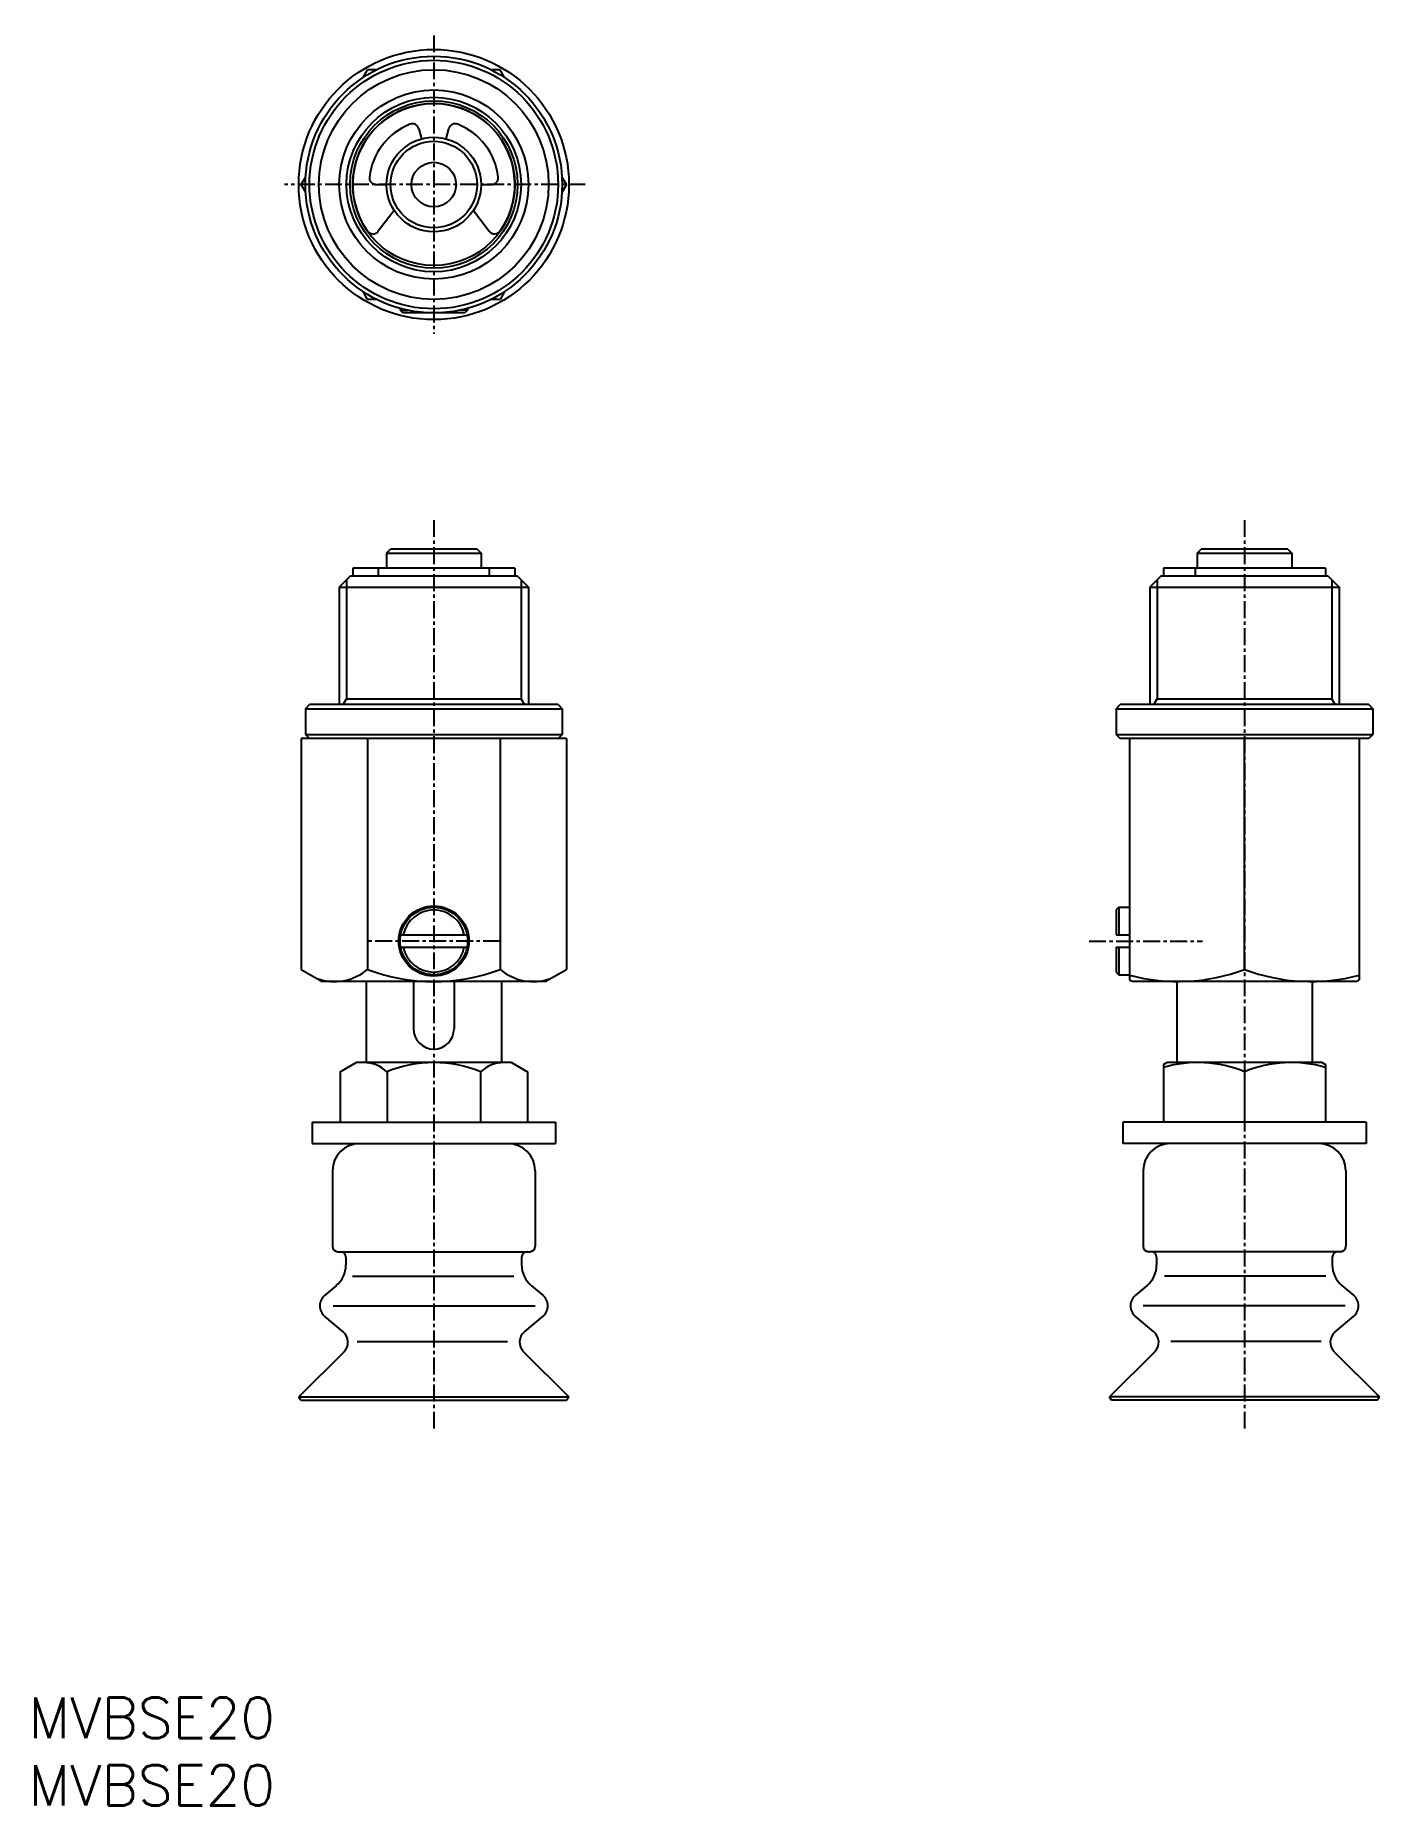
# Model space of a CAD drawing. Extents: x 1 to 100, y 0 to 131.
import ezdxf

# ---------------------------------------------------------------- set-up
doc = ezdxf.new("R2010")
doc.units = 0
doc.linetypes.add('CENTER', pattern=[2, 1.25, -0.25, 0.25, -0.25])
doc.layers.get('0').update_dxf_attribs({"linetype": 'CONTINUOUS'})
doc.layers.add('CENTER', color=1, linetype='CENTER')
doc.styles.get("Standard").update_dxf_attribs({"font": 'txt.shx'})

# ---------------------------------------------------------------- blocks, each defined once
blk = doc.blocks.new('*U6')
at = {"color": 7, "linetype": 'CONTINUOUS'}
blk.add_text('MVBSE20', height=3, dxfattribs=at).set_placement((0, 0))
blk = doc.blocks.new('*U7')
at = {"color": 7, "linetype": 'CONTINUOUS'}
blk.add_text('MVBSE20', height=3, dxfattribs=at).set_placement((0, 5))

msp = doc.modelspace()

# ---------------------------------------------------------------- linework, layer by layer
at = {"color": 7, "linetype": 'CONTINUOUS'}
for p, q in [((24.76, 127.92), (25.09, 128.5)), ((25.76, 128.5), (25.09, 128.5)), ((34.91, 128.5), (34.24, 128.5)), ((35.24, 127.92), (34.91, 128.5)), ((28.89, 124.13), (29.09, 123.38)), ((30.91, 123.38), (31.11, 124.13)), ((20.19, 120), (20.52, 120.58)), ((39.81, 120), (39.48, 120.58)), ((20.52, 119.42), (20.19, 120)), ((25.73, 120), (26.5, 120)), ((33.5, 120), (34.27, 120)), ((39.81, 120), (39.48, 119.42)), ((27.07, 118.08), (25.89, 116.54)), ((32.93, 118.08), (34.11, 116.54)), ((25.09, 111.5), (24.76, 112.08)), ((25.76, 111.5), (25.09, 111.5)), ((34.91, 111.5), (34.24, 111.5)), ((35.24, 112.08), (34.91, 111.5)), ((27.5, 110.83), (27.5, 110.7)), ((27.5, 110.7), (27.7, 110.5)), ((27.5, 110.7), (28.06, 110.7)), ((32.3, 110.5), (27.7, 110.5)), ((32.5, 110.7), (31.94, 110.7)), ((32.5, 110.7), (32.3, 110.5)), ((32.5, 110.83), (32.5, 110.7)), ((26.5, 92.7), (26.8, 93)), ((26.5, 92.7), (26.5, 91.6)), ((26.5, 92.7), (33.5, 92.7)), ((33.2, 93), (26.8, 93)), ((33.2, 93), (33.5, 92.7)), ((33.5, 92.7), (33.5, 91.6)), ((86.5, 92.7), (86.8, 93)), ((86.5, 92.7), (86.5, 91.6)), ((86.5, 92.7), (93.5, 92.7)), ((93.2, 93), (86.8, 93)), ((93.2, 93), (93.5, 92.7)), ((93.5, 92.7), (93.5, 91.6)), ((23.8, 91), (23, 90.2)), ((23.54, 90.74), (23.54, 81.94)), ((36.2, 91), (23.8, 91)), ((36, 91.6), (24, 91.6)), ((24, 91.6), (24, 91)), ((25.89, 91.6), (25.89, 91)), ((34.11, 91.6), (34.11, 91)), ((36, 91.6), (36, 91)), ((36.2, 91), (37, 90.2)), ((36.46, 90.74), (36.46, 81.94)), ((83.8, 91), (83, 90.2)), ((83.54, 90.74), (83.54, 81.94)), ((96.2, 91), (83.8, 91)), ((96, 91.6), (84, 91.6)), ((84, 91.6), (84, 91)), ((86.35, 91.6), (86.35, 91)), ((96, 91.6), (96, 91)), ((96.2, 91), (97, 90.2)), ((96.46, 90.74), (96.46, 81.94)), ((23, 90.2), (23, 81.5)), ((23, 90.2), (37, 90.2)), ((37, 90.2), (37, 81.5)), ((83, 90.2), (97, 90.2)), ((83, 90.2), (83, 81.5)), ((97, 90.2), (97, 81.5)), ((20.5, 81.2), (20.8, 81.5)), ((39.2, 81.5), (20.8, 81.5)), ((23.29, 81.5), (23.54, 81.94)), ((23.54, 81.94), (36.46, 81.94)), ((36.71, 81.5), (36.46, 81.94)), ((39.2, 81.5), (39.5, 81.2)), ((80.5, 81.2), (80.8, 81.5)), ((99.2, 81.5), (80.8, 81.5)), ((83.29, 81.5), (83.54, 81.94)), ((83.54, 81.94), (96.46, 81.94)), ((96.71, 81.5), (96.46, 81.94)), ((99.2, 81.5), (99.5, 81.2)), ((20.5, 81.2), (20.5, 79.3)), ((20.5, 81.2), (39.5, 81.2)), ((39.5, 81.2), (39.5, 79.3)), ((80.5, 81.2), (80.5, 79.3)), ((80.5, 81.2), (99.5, 81.2)), ((99.5, 81.2), (99.5, 79.3)), ((39.81, 79), (20.19, 79)), ((20.19, 79), (20.19, 61.9)), ((20.5, 79.3), (20.8, 79)), ((20.5, 79.3), (39.5, 79.3)), ((25.09, 79), (25.09, 61.9)), ((34.91, 79), (34.91, 61.9)), ((39.5, 79.3), (39.2, 79)), ((39.81, 79), (39.81, 61.9)), ((80.5, 79.3), (80.8, 79)), ((80.5, 79.3), (99.5, 79.3)), ((99.2, 79), (80.8, 79)), ((81.5, 79), (81.5, 61.14)), ((90, 61.9), (90, 79)), ((98.5, 79), (98.5, 61.14)), ((99.5, 79.3), (99.2, 79)), ((80.7, 66.5), (80.5, 66.3)), ((80.5, 66.3), (80.5, 64.45)), ((80.7, 66.5), (80.7, 64.45)), ((80.7, 66.5), (81.5, 66.5)), ((27.54, 64.45), (32.46, 64.45)), ((80.5, 64.45), (81.5, 64.45)), ((27.54, 63.55), (32.46, 63.55)), ((80.5, 63.55), (80.5, 61.7)), ((80.5, 63.55), (81.5, 63.55)), ((80.7, 63.55), (80.7, 61.5)), ((20.19, 61.9), (21.75, 61)), ((38.25, 61), (39.81, 61.9)), ((80.5, 61.7), (80.7, 61.5)), ((38.25, 61), (21.75, 61)), ((25, 61), (25, 55)), ((28.5, 61), (28.5, 57.5)), ((31.5, 61), (31.5, 57.5)), ((35, 61), (35, 55)), ((80.7, 61.5), (81.5, 61.5)), ((81.5, 61.14), (81.75, 61)), ((98.25, 61), (81.75, 61)), ((85, 61), (85, 55)), ((95, 61), (95, 55)), ((98.25, 61), (98.5, 61.14)), ((23.07, 54.32), (24.25, 55)), ((23.07, 54.32), (23.07, 50.6)), ((35.75, 55), (24.25, 55)), ((26.54, 54.32), (26.54, 50.6)), ((33.46, 54.32), (33.46, 50.6)), ((35.75, 55), (36.93, 54.32)), ((36.93, 54.32), (36.93, 50.6)), ((84, 54.86), (84.25, 55)), ((84, 54.86), (84, 50.6)), ((95.75, 55), (84.25, 55)), ((90, 54.32), (90, 50.68)), ((95.75, 55), (96, 54.86)), ((96, 54.86), (96, 50.6)), ((21, 50.6), (39, 50.6)), ((21, 50.6), (21, 49)), ((39, 50.6), (39, 49)), ((99, 50.6), (81, 50.6)), ((81, 50.6), (81, 49)), ((99, 50.6), (99, 49)), ((21, 49), (39, 49)), ((99, 49), (81, 49)), ((22.5, 47), (22.5, 41.4)), ((37.5, 47), (37.5, 41.4)), ((82.5, 47), (82.5, 41.4)), ((97.5, 47), (97.5, 41.4)), ((22.9, 41), (37.1, 41)), ((97.1, 41), (82.9, 41)), ((23.5, 40.6), (23.5, 40.03)), ((36.5, 40.6), (36.5, 40.03)), ((83.5, 40.6), (83.5, 40.03)), ((96.5, 40.6), (96.5, 40.03)), ((22.79, 38.5), (21.91, 37.77)), ((23.98, 39.19), (35.93, 39.19)), ((37.21, 38.5), (38.09, 37.77)), ((82.79, 38.5), (81.91, 37.77)), ((96.02, 39.19), (84.07, 39.19)), ((97.21, 38.5), (98.09, 37.77)), ((22.54, 37), (37.5, 37)), ((97.46, 37), (82.5, 37)), ((23.29, 35.08), (21.91, 36.23)), ((36.71, 35.08), (38.09, 36.23)), ((83.29, 35.08), (81.91, 36.23)), ((96.71, 35.08), (98.09, 36.23)), ((24.33, 34.36), (35.45, 34.36)), ((95.67, 34.36), (84.55, 34.36)), ((23.36, 33.6), (20, 30.25)), ((36.64, 33.6), (40, 30.25)), ((83.36, 33.6), (80, 30.25)), ((96.64, 33.6), (100, 30.25)), ((20, 30.25), (40, 30.25)), ((20.17, 30), (20, 30.25)), ((39.83, 30), (40, 30.25)), ((100, 30.25), (80, 30.25)), ((80.17, 30), (80, 30.25)), ((99.83, 30), (100, 30.25)), ((20.17, 30), (39.83, 30)), ((99.83, 30), (80.17, 30))]:
    msp.add_line(p, q, dxfattribs=at)
for centre, radius in [((30, 120), 10), ((30, 120), 10), ((30, 120), 9.5), ((30, 120), 9.2), ((30, 120), 8.5), ((30, 120), 7), ((30, 120), 6.46), ((30, 120), 6.2), ((30, 120), 6), ((30, 120), 3.5), ((30, 120), 3.2), ((30, 120), 1.65), ((30, 64), 2.6), ((30, 64), 2.5)]:
    msp.add_circle(centre, radius, dxfattribs=at)
for centre, radius, start, end in [((30, 120), 6, 324.9971, 215.0029), ((28.41, 124), 0.5, 15, 111.6774), ((31.59, 124), 0.5, 68.3226, 165), ((30, 120), 4.8, 111.6774, 173.3226), ((30, 120), 4.8, 6.6774, 68.3226), ((25.73, 120.5), 0.5, 173.3226, 270), ((34.27, 120.5), 0.5, 270, 6.6774), ((25.49, 116.85), 0.5, 215.0029, 322.4534), ((34.51, 116.85), 0.5, 217.5466, 324.9971), ((30, 64), 2.3, 11.2828, 168.7172), ((30, 64), 2.3, 191.2828, 348.7172), ((22.64, 64.78), 3.78, 250.4299, 310.4299), ((30, 74.78), 13.78, 249.1359, 290.8641), ((37.36, 64.78), 3.78, 229.5701, 289.5701), ((85.09, 74.78), 13.78, 254.8871, 290.8641), ((94.91, 74.78), 13.78, 249.1359, 285.1129), ((30, 57.5), 1.5, 180, 0), ((24.8, 52.45), 2.55, 47.1167, 90), ((30, 45.84), 9.16, 67.7807, 112.2193), ((35.2, 52.45), 2.55, 90, 132.8833), ((86.54, 45.84), 9.16, 67.7807, 106.0709), ((93.46, 45.84), 9.16, 73.9291, 112.2193), ((24.5, 47), 2, 90, 180), ((35.5, 47), 2, 0, 90), ((84.5, 47), 2, 90, 180), ((95.5, 47), 2, 0, 90), ((22.9, 41.4), 0.4, 180, 270), ((23.1, 40.6), 0.4, 0, 90), ((36.9, 40.6), 0.4, 90, 180), ((37.1, 41.4), 0.4, 270, 0), ((82.9, 41.4), 0.4, 180, 270), ((83.1, 40.6), 0.4, 0, 90), ((96.9, 40.6), 0.4, 90, 180), ((97.1, 41.4), 0.4, 270, 0), ((21.5, 40.03), 2, 310, 0), ((38.5, 40.03), 2, 180, 230), ((81.5, 40.03), 2, 310, 0), ((98.5, 40.03), 2, 180, 230), ((22.56, 37), 1, 130, 230), ((37.44, 37), 1, 310, 50), ((82.56, 37), 1, 130, 230), ((97.44, 37), 1, 310, 50), ((22.65, 34.31), 1, 315, 50), ((37.35, 34.31), 1, 130, 225), ((82.65, 34.31), 1, 315, 50), ((97.35, 34.31), 1, 130, 225)]:
    msp.add_arc(centre, radius, start, end, dxfattribs=at)
at = {"layer": 'CENTER', "color": 1, "linetype": 'CENTER'}
for p, q in [((30, 131.04), (30, 108.96)), ((41.2, 120), (18.95, 120)), ((30, 95.16), (30, 27.74)), ((90, 95.16), (90, 27.74)), ((34.91, 64), (25.09, 64)), ((78.5, 64), (86.9, 64))]:
    msp.add_line(p, q, dxfattribs=at)

# ---------------------------------------------------------------- block references
at = {"color": 7, "linetype": 'CONTINUOUS'}
for name in ['*U7', '*U6']:
    msp.add_blockref(name, (0, 0), dxfattribs=at)

doc.saveas('drawing.dxf')
